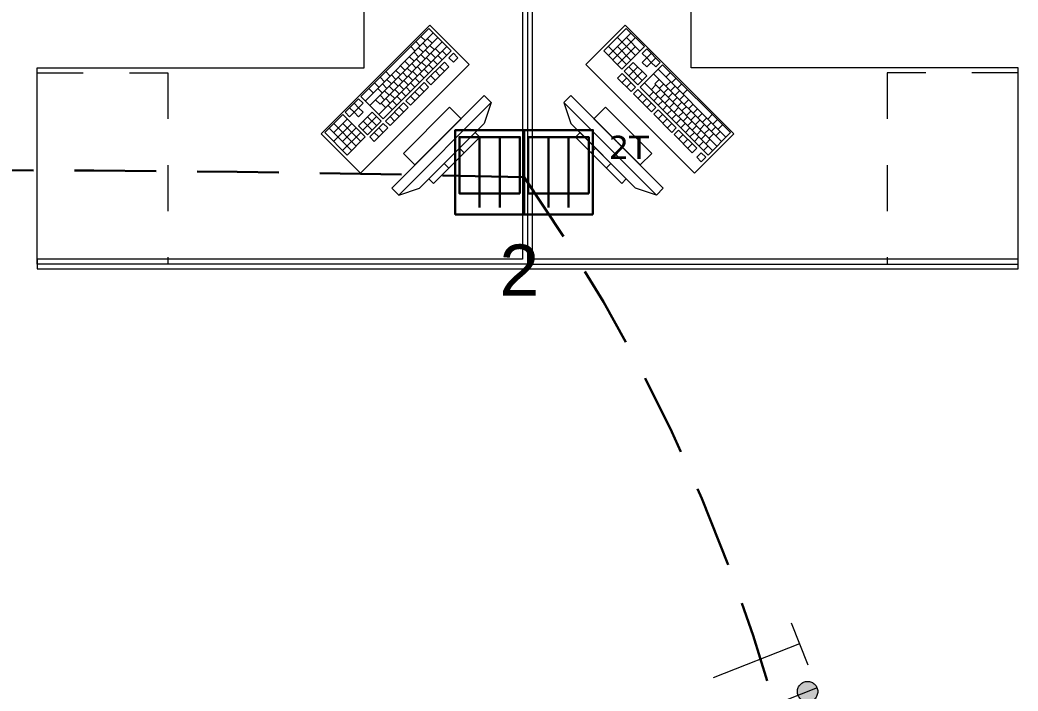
# Model space of a CAD drawing. Header units: inches. Extents: x -19 to 5698, y -728 to 92.
# Drawn here: x 316.794 to 319.847, y 14.075 to 16.128 of the extents above; entities that cross this region are included whole.
import ezdxf

# ---------------------------------------------------------------- set-up
doc = ezdxf.new("R2010")
doc.units = ezdxf.units.IN
doc.header["$MEASUREMENT"] = 0
for name, pattern in [('HIDDEN', [0.375, 0.25, -0.125]), ('Rayas', [0.282222, 0.141111, -0.141111]), ('RAYITAS', [0.375, 0.25, -0.125])]:
    doc.linetypes.add(name, pattern=pattern)
doc.layers.get('0').update_dxf_attribs({"color": 61})
for name, color, linetype, lineweight in [('00 conduct tomacorr', 120, 'HIDDEN', 30), ('00 IE LUZ EMERGENCIA', 253, 'Continuous', 0), ('T-TECHO-E', 150, 'Continuous', 20), ('TOMACORRIENTE', 22, 'RAYITAS', 9)]:
    doc.layers.add(name, color=color, linetype=linetype, lineweight=lineweight)
doc.layers.add('Interior - Mobiliario', color=7, linetype='Continuous')
doc.styles.add('Annotative', font='arial.ttf')

# ---------------------------------------------------------------- blocks, each defined once
blk = doc.blocks.new('CAJA POP UP 6 MODULOS')
at = {"layer": '00 conduct tomacorr', "linetype": 'Continuous'}
for p, q in [((-0.095, -0.165), (-0.095, -0.0151)), ((-0.052, -0.165), (-0.052, -0.0151)), ((0.052, -0.165), (0.052, -0.0151)), ((0.095, -0.165), (0.095, -0.0151)), ((0, -0.165), (0, -0.18))]:
    blk.add_line(p, q, dxfattribs=at)
for points in [[(-0.147, 0), (0.147, 0), (0.147, -0.18), (-0.147, -0.18)], [(0, 0), (0.147, 0), (0.147, -0.18), (0, -0.18)]]:
    blk.add_lwpolyline(points, close=True, dxfattribs=at)
for points in [[(-0.138, -0.045), (-0.009, -0.045), (-0.009, -0.165), (-0.138, -0.165), (-0.138, -0.045)], [(0.009, -0.045), (0.138, -0.045), (0.138, -0.165), (0.009, -0.165), (0.009, -0.045)]]:
    blk.add_lwpolyline(points, dxfattribs=at)
at = {"color": 1, "insert": (-0.1807, -0.168), "char_height": 0.05, "attachment_point": 1, "rotation": 180}
blk.add_mtext_dynamic_manual_height_columns('{\\fVerdana|b0|i0|c0|p34;2T}', width=0.000481, gutter_width=0.1561, heights=[0], dxfattribs=at)
blk = doc.blocks.new('a')
at = {"layer": 'TOMACORRIENTE', "ltscale": 0.05}
h = blk.add_hatch(color=4, dxfattribs=at)
edge = h.paths.add_edge_path()
edge.add_arc((0, 0.0752), 0.0211, 0, 360)
at = {"layer": 'TOMACORRIENTE', "color": 4}
for p, q in [((-0.1455, 0.0963), (-0.0515, 0.0963)), ((-0.0985, 0.0963), (-0.0985, -0.0966)), ((0, 0.0963), (0, -0.0963)), ((0.0623, -0.0963), (0.0623, 0.0963))]:
    blk.add_line(p, q, dxfattribs=at)
blk.add_circle((0, 0.0752), 0.0211, dxfattribs=at)
blk = doc.blocks.new('CABLE 3FACE')
at = {"layer": 'T-TECHO-E', "rotation": 59.94170052614085}
blk.add_blockref('a', (0, 0), dxfattribs=at)

msp = doc.modelspace()

# ---------------------------------------------------------------- linework, layer by layer
at = {"layer": '00 conduct tomacorr'}
for centre, radius, start, end in [((316.5596, -57.3774, -0.0007), 73.0457, 88.606566, 94.110991), ((313.9093, 12.5577, -0.0007), 5.3978, 356.7672, 34.9081)]:
    msp.add_arc(centre, radius, start, end, dxfattribs=at)
at = {"layer": 'Interior - Mobiliario', "color": 175, "linetype": 'Continuous', "lineweight": 13}
for p, q in [((318.3315, 16.681), (318.3315, 15.396)), ((318.3615, 15.396), (318.3615, 16.681)), ((318.0445, 16.1015), (317.8368, 15.8938)), ((318.0583, 16.0878), (317.8505, 15.88)), ((318.1131, 16.0329), (318.0445, 16.1015)), ((318.6485, 16.1015), (318.5799, 16.0329)), ((318.6623, 16.0876), (318.5938, 16.019)), ((318.7039, 16.0461), (318.6485, 16.1015)), ((318.072, 16.074), (317.8643, 15.8663)), ((318.0857, 16.0603), (317.8953, 15.8699)), ((318.0047, 16.0617), (318.0184, 16.0479)), ((318.0203, 16.0772), (318.034, 16.0635)), ((318.0271, 16.0566), (318.0408, 16.0429)), ((318.0409, 16.0704), (318.0547, 16.0567)), ((318.6762, 16.0738), (318.6076, 16.0052)), ((318.6764, 16.0186), (318.6211, 16.074)), ((318.6902, 16.0324), (318.6486, 16.0739)), ((318.0994, 16.0466), (317.8917, 15.8389)), ((317.9054, 15.8252), (318.1131, 16.0329)), ((317.9892, 16.0461), (318.0029, 16.0324)), ((317.9994, 16.0289), (318.0131, 16.0152)), ((318.0133, 16.0427), (318.027, 16.029)), ((318.0339, 16.036), (318.0476, 16.0222)), ((318.0477, 16.0498), (318.0615, 16.0361)), ((318.0511, 16.0257), (318.0648, 16.012)), ((318.0649, 16.0396), (318.0786, 16.0258)), ((318.0856, 16.0328), (318.0993, 16.019)), ((318.12, 16.026), (318.1061, 16.0122)), ((318.1337, 16.0123), (318.12, 16.026)), ((318.5799, 16.0329), (318.6353, 15.9775)), ((318.649, 15.9912), (318.5936, 16.0466)), ((318.6627, 16.0049), (318.6212, 16.0465)), ((318.6763, 16.0462), (318.6215, 15.9914)), ((318.6353, 15.9775), (318.7039, 16.0461)), ((318.7108, 16.0392), (318.6971, 16.0254)), ((318.6971, 16.0254), (318.7109, 16.0116)), ((318.7523, 15.9976), (318.7108, 16.0392)), ((318.7246, 16.0253), (318.7109, 16.0116)), ((317.9717, 16.0012), (317.9854, 15.9875)), ((317.9856, 16.0151), (317.9993, 16.0013)), ((317.9923, 15.9944), (318.0061, 15.9807)), ((318.0062, 16.0083), (318.0199, 15.9945)), ((318.02, 16.0221), (318.0338, 16.0084)), ((318.0234, 15.998), (318.0371, 15.9843)), ((318.0923, 15.9983), (318.0369, 15.943)), ((318.0372, 16.0119), (318.0509, 15.9981)), ((318.0579, 16.0051), (318.0716, 15.9914)), ((318.0717, 16.0189), (318.0854, 16.0052)), ((318.106, 15.9846), (318.0923, 15.9983)), ((318.1061, 16.0122), (318.1198, 15.9985)), ((318.1198, 15.9985), (318.1337, 16.0123)), ((318.6697, 15.998), (318.6422, 15.9706)), ((318.7112, 15.9565), (318.6697, 15.998)), ((318.7109, 16.0116), (318.6972, 15.9979)), ((318.6972, 15.9979), (318.7111, 15.984)), ((318.7248, 15.9977), (318.7109, 16.0116)), ((318.7111, 15.984), (318.7248, 15.9977)), ((318.7385, 16.0115), (318.7248, 15.9977)), ((318.7248, 15.9977), (318.7386, 15.9839)), ((318.7386, 15.9839), (318.7523, 15.9976)), ((317.913, 15.9699), (317.9267, 15.9562)), ((317.944, 15.9735), (317.9577, 15.9598)), ((317.9579, 15.9874), (317.9716, 15.9736)), ((317.9647, 15.9667), (317.9784, 15.953)), ((317.9785, 15.9806), (317.9922, 15.9669)), ((317.9957, 15.9703), (318.0094, 15.9566)), ((318.0095, 15.9842), (318.0232, 15.9704)), ((318.0302, 15.9774), (318.0439, 15.9637)), ((318.044, 15.9912), (318.0577, 15.9775)), ((318.0506, 15.9292), (318.106, 15.9846)), ((318.0646, 15.9707), (318.0783, 15.9569)), ((318.0784, 15.9845), (318.0921, 15.9708)), ((318.6354, 15.9637), (318.6217, 15.95)), ((318.6769, 15.9222), (318.6354, 15.9637)), ((318.6422, 15.9706), (318.6838, 15.929)), ((318.6975, 15.9428), (318.6559, 15.9843)), ((318.6835, 15.9842), (318.6561, 15.9567)), ((318.6974, 15.9703), (318.6699, 15.9429)), ((318.7593, 15.9907), (318.6907, 15.9221)), ((318.9533, 15.7693), (318.7455, 15.977)), ((318.967, 15.783), (318.7593, 15.9907)), ((318.7835, 15.9665), (318.7698, 15.9527)), ((317.8784, 15.9353), (317.8921, 15.9216)), ((317.8957, 15.9526), (317.9094, 15.9389)), ((317.9163, 15.9458), (317.93, 15.9321)), ((317.9302, 15.9597), (317.9439, 15.9459)), ((317.937, 15.939), (317.9507, 15.9253)), ((317.9508, 15.9529), (317.9645, 15.9392)), ((317.968, 15.9426), (317.9817, 15.9289)), ((318.03, 15.936), (317.9746, 15.8806)), ((317.9818, 15.9565), (317.9955, 15.9428)), ((317.9886, 15.9358), (318.0023, 15.9221)), ((318.0025, 15.9497), (318.0162, 15.936)), ((318.0163, 15.9635), (318.03, 15.9498)), ((318.0437, 15.9223), (318.03, 15.936)), ((318.0369, 15.943), (318.0506, 15.9292)), ((318.0507, 15.9568), (318.0644, 15.9431)), ((318.6217, 15.95), (318.6632, 15.9085)), ((318.6492, 15.9499), (318.6355, 15.9362)), ((318.6631, 15.936), (318.6494, 15.9223)), ((318.6838, 15.929), (318.7112, 15.9565)), ((318.9121, 15.7281), (318.7044, 15.9358)), ((318.9395, 15.7555), (318.7318, 15.9633)), ((318.7491, 15.9459), (318.7354, 15.9322)), ((318.7836, 15.9389), (318.7699, 15.9252)), ((318.8008, 15.9491), (318.7871, 15.9354)), ((317.8611, 15.918), (317.8748, 15.9043)), ((317.8886, 15.9181), (317.9023, 15.9044)), ((317.9025, 15.932), (317.9162, 15.9183)), ((317.9093, 15.9113), (317.923, 15.8976)), ((317.9231, 15.9252), (317.9368, 15.9115)), ((317.9403, 15.9149), (317.954, 15.9012)), ((317.9541, 15.9288), (317.9678, 15.9151)), ((317.9609, 15.9081), (317.9746, 15.8944)), ((317.9748, 15.922), (317.9885, 15.9083)), ((317.9883, 15.8669), (318.0437, 15.9223)), ((318.0023, 15.9083), (318.016, 15.8946)), ((318.0161, 15.9222), (318.0298, 15.9085)), ((318.6632, 15.9085), (318.6769, 15.9222)), ((318.6838, 15.9153), (318.6701, 15.9015)), ((318.7392, 15.8599), (318.6838, 15.9153)), ((318.6907, 15.9221), (318.8984, 15.7144)), ((318.7321, 15.9081), (318.7184, 15.8944)), ((318.7389, 15.9288), (318.7252, 15.9151)), ((318.9258, 15.7418), (318.7354, 15.9322)), ((318.7527, 15.9149), (318.739, 15.9012)), ((318.763, 15.9321), (318.7493, 15.9184)), ((318.7768, 15.9183), (318.7631, 15.9045)), ((318.7907, 15.9044), (318.777, 15.8907)), ((318.7975, 15.925), (318.7838, 15.9113)), ((318.8113, 15.9112), (318.7976, 15.8975)), ((318.8181, 15.9318), (318.8044, 15.9181)), ((318.8354, 15.9145), (318.8217, 15.9008)), ((317.8299, 15.8868), (317.7884, 15.8453)), ((317.8161, 15.873), (317.8298, 15.8593)), ((317.8298, 15.8593), (317.8436, 15.8731)), ((317.8436, 15.8731), (317.8299, 15.8868)), ((317.8368, 15.8938), (317.9054, 15.8252)), ((317.8816, 15.8836), (317.8953, 15.8699)), ((317.8954, 15.8975), (317.9091, 15.8838)), ((317.8987, 15.8734), (317.9125, 15.8597)), ((317.9676, 15.8737), (317.9123, 15.8183)), ((317.9126, 15.8872), (317.9263, 15.8735)), ((317.9264, 15.9011), (317.9402, 15.8874)), ((318.2142, 15.8962), (317.9314, 15.6133)), ((317.9332, 15.8804), (317.9469, 15.8667)), ((317.9471, 15.8943), (317.9608, 15.8806)), ((317.9526, 15.5921), (318.2354, 15.8749)), ((317.9814, 15.86), (317.9676, 15.8737)), ((317.9746, 15.8806), (317.9883, 15.8669)), ((317.9884, 15.8945), (318.0021, 15.8808)), ((318.2354, 15.8749), (318.2142, 15.8962)), ((318.2354, 15.8749), (318.2142, 15.8113)), ((318.4788, 15.8962), (318.4576, 15.8749)), ((318.4576, 15.8749), (318.7404, 15.5921)), ((318.4576, 15.8749), (318.4788, 15.8113)), ((318.7617, 15.6133), (318.4788, 15.8962)), ((318.6701, 15.9015), (318.7255, 15.8462)), ((318.6977, 15.9014), (318.684, 15.8877)), ((318.7115, 15.8876), (318.6978, 15.8739)), ((318.7254, 15.8737), (318.7117, 15.86)), ((318.746, 15.8943), (318.7322, 15.8806)), ((318.7598, 15.8804), (318.7461, 15.8667)), ((318.7666, 15.9011), (318.7529, 15.8874)), ((318.7804, 15.8872), (318.7667, 15.8735)), ((318.7943, 15.8734), (318.7806, 15.8597)), ((318.8045, 15.8906), (318.7908, 15.8768)), ((318.8184, 15.8767), (318.8047, 15.863)), ((318.8252, 15.8973), (318.8115, 15.8836)), ((318.839, 15.8835), (318.8253, 15.8698)), ((317.7884, 15.8453), (317.8021, 15.8316)), ((317.8021, 15.8316), (317.8159, 15.8454)), ((317.8022, 15.8591), (317.8159, 15.8454)), ((317.8298, 15.8593), (317.8159, 15.8454)), ((317.8159, 15.8454), (317.8296, 15.8317)), ((317.871, 15.8457), (317.8295, 15.8041)), ((317.8296, 15.8317), (317.8435, 15.8456)), ((317.8435, 15.8456), (317.8298, 15.8593)), ((317.8985, 15.8183), (317.871, 15.8457)), ((317.9194, 15.8666), (317.9331, 15.8529)), ((317.926, 15.8046), (317.9814, 15.86)), ((317.94, 15.846), (317.9537, 15.8323)), ((317.9538, 15.8599), (317.9675, 15.8462)), ((318.1081, 15.8608), (317.9667, 15.7194)), ((318.1435, 15.8254), (318.1081, 15.8608)), ((318.5849, 15.8608), (318.5495, 15.8254)), ((318.7263, 15.7194), (318.5849, 15.8608)), ((318.7255, 15.8462), (318.7392, 15.8599)), ((318.7462, 15.8529), (318.7324, 15.8392)), ((318.8015, 15.7976), (318.7462, 15.8529)), ((318.7736, 15.8666), (318.7599, 15.8529)), ((318.7875, 15.8527), (318.7738, 15.839)), ((318.8081, 15.8595), (318.7944, 15.8458)), ((318.822, 15.8457), (318.8083, 15.832)), ((318.8322, 15.8629), (318.8185, 15.8492)), ((318.8461, 15.849), (318.8324, 15.8353)), ((318.8529, 15.8697), (318.8392, 15.8559)), ((318.8667, 15.8558), (318.853, 15.8421)), ((318.8806, 15.842), (318.8668, 15.8282)), ((317.7814, 15.8384), (317.7261, 15.783)), ((317.7952, 15.8246), (317.7536, 15.7831)), ((317.85, 15.7698), (317.7814, 15.8384)), ((317.8848, 15.832), (317.8432, 15.7904)), ((317.8434, 15.818), (317.8708, 15.7906)), ((317.8569, 15.7767), (317.8985, 15.8183)), ((317.8572, 15.8318), (317.8846, 15.8044)), ((317.9053, 15.8114), (317.8638, 15.7699)), ((317.919, 15.7977), (317.9053, 15.8114)), ((317.9123, 15.8183), (317.926, 15.8046)), ((317.9261, 15.8322), (317.9398, 15.8185)), ((318.0021, 15.684), (318.1435, 15.8254)), ((318.2142, 15.8113), (318.0162, 15.6133)), ((318.6768, 15.6133), (318.4788, 15.8113)), ((318.5495, 15.8254), (318.6909, 15.684)), ((318.7324, 15.8392), (318.7878, 15.7838)), ((318.76, 15.8391), (318.7463, 15.8254)), ((318.7738, 15.8253), (318.7601, 15.8115)), ((318.7877, 15.8114), (318.774, 15.7977)), ((318.8013, 15.8389), (318.7876, 15.8252)), ((318.8152, 15.8251), (318.8015, 15.8113)), ((318.829, 15.8112), (318.8153, 15.7975)), ((318.8358, 15.8318), (318.8221, 15.8181)), ((318.8497, 15.818), (318.836, 15.8043)), ((318.8599, 15.8352), (318.8462, 15.8215)), ((318.8738, 15.8213), (318.8601, 15.8076)), ((318.8944, 15.8281), (318.8807, 15.8144)), ((318.9083, 15.8143), (318.8945, 15.8005)), ((318.9116, 15.8384), (318.8979, 15.8246)), ((318.9272, 15.8228), (318.9135, 15.8091)), ((317.7261, 15.783), (317.7946, 15.7144)), ((317.7399, 15.7968), (317.8085, 15.7283)), ((317.8089, 15.8109), (317.7535, 15.7555)), ((317.7537, 15.8107), (317.8223, 15.7421)), ((317.8363, 15.7835), (317.7809, 15.7281)), ((317.8226, 15.7972), (317.781, 15.7557)), ((317.7813, 15.8108), (317.8362, 15.7559)), ((317.8295, 15.8041), (317.8569, 15.7767)), ((317.8775, 15.7561), (317.919, 15.7977)), ((317.8776, 15.7837), (317.8914, 15.77)), ((317.8915, 15.7976), (317.9052, 15.7838)), ((318.1859, 15.783), (318.0445, 15.6416)), ((318.2001, 15.7689), (318.1859, 15.783)), ((318.5071, 15.783), (318.493, 15.7689)), ((318.6485, 15.6416), (318.5071, 15.783)), ((318.7878, 15.7838), (318.8015, 15.7976)), ((318.8085, 15.7906), (318.7948, 15.7769)), ((318.8639, 15.7352), (318.8085, 15.7906)), ((318.8429, 15.7974), (318.8292, 15.7836)), ((318.8567, 15.7835), (318.843, 15.7698)), ((318.8635, 15.8041), (318.8498, 15.7904)), ((318.8774, 15.7903), (318.8637, 15.7766)), ((318.8876, 15.8075), (318.8739, 15.7938)), ((318.9015, 15.7936), (318.8878, 15.7799)), ((318.8984, 15.7144), (318.967, 15.783)), ((318.9221, 15.8004), (318.9084, 15.7867)), ((318.936, 15.7866), (318.9222, 15.7729)), ((318.9427, 15.8072), (318.929, 15.7935)), ((317.7946, 15.7144), (317.85, 15.7698)), ((317.8638, 15.7699), (317.8775, 15.7561)), ((318.0586, 15.6274), (318.2001, 15.7689)), ((318.493, 15.7689), (318.6344, 15.6274)), ((318.7948, 15.7769), (318.8501, 15.7215)), ((318.8223, 15.7768), (318.8086, 15.7631)), ((318.8362, 15.7629), (318.8224, 15.7492)), ((318.8706, 15.7697), (318.8569, 15.7559)), ((318.8844, 15.7558), (318.8707, 15.7421)), ((318.8912, 15.7765), (318.8775, 15.7627)), ((318.9051, 15.7626), (318.8914, 15.7489)), ((318.9153, 15.7798), (318.9016, 15.7661)), ((318.1388, 15.7359), (318.1529, 15.7217)), ((318.5542, 15.7359), (318.5401, 15.7217)), ((318.85, 15.7491), (318.8363, 15.7354)), ((318.8501, 15.7215), (318.8639, 15.7352)), ((318.8777, 15.7214), (318.864, 15.7077)), ((318.8916, 15.7075), (318.8777, 15.7214)), ((318.8983, 15.742), (318.8846, 15.7283)), ((317.9667, 15.7194), (318.0021, 15.684)), ((318.6909, 15.684), (318.7263, 15.7194)), ((318.864, 15.7077), (318.8778, 15.6938)), ((318.8778, 15.6938), (318.8916, 15.7075)), ((318.0916, 15.6887), (318.1058, 15.6746)), ((318.6014, 15.6887), (318.5872, 15.6746)), ((318.0445, 15.6416), (318.0586, 15.6274)), ((318.6344, 15.6274), (318.6485, 15.6416)), ((317.9314, 15.6133), (317.9526, 15.5921)), ((317.9526, 15.5921), (318.0162, 15.6133)), ((318.7404, 15.5921), (318.6768, 15.6133)), ((318.7404, 15.5921), (318.7617, 15.6133)), ((316.8465, 15.396), (316.8465, 15.366)), ((318.3315, 15.396), (316.8465, 15.396)), ((319.8465, 15.396), (318.3615, 15.396)), ((319.8465, 15.366), (319.8465, 15.396)), ((316.8465, 15.366), (318.3315, 15.366)), ((318.3315, 15.366), (318.3615, 15.366)), ((318.3615, 15.366), (319.8465, 15.366))]:
    msp.add_line(p, q, dxfattribs=at)
at = {"layer": 'Interior - Mobiliario', "color": 175, "linetype": 'Rayas', "lineweight": 13}
for p, q in [((316.8465, 15.966), (317.2465, 15.966)), ((317.2465, 15.966), (317.2465, 15.381)), ((319.8465, 15.966), (319.4465, 15.966)), ((319.4465, 15.966), (319.4465, 15.381))]:
    msp.add_line(p, q, dxfattribs=at)
at = {"layer": 'Interior - Mobiliario', "color": 175, "linetype": 'Continuous', "lineweight": 13, "flags": 128}
for points in [[(318.3465, 15.381), (316.8465, 15.381), (316.8465, 15.981), (317.8465, 15.981), (317.8465, 16.681), (318.3465, 16.681)], [(318.3465, 15.381), (319.8465, 15.381), (319.8465, 15.981), (318.8465, 15.981), (318.8465, 16.681), (318.3465, 16.681)], [(318.1682, 15.9916), (318.048, 16.1118), (317.7157, 15.7795), (317.8359, 15.6593)], [(318.8571, 15.6593), (318.9773, 15.7795), (318.645, 16.1118), (318.5248, 15.9916)]]:
    msp.add_lwpolyline(points, close=True, dxfattribs=at)

# ---------------------------------------------------------------- block references
at = {"layer": '00 conduct tomacorr'}
for name, p, xscale, yscale, zscale, rotation in [('CAJA POP UP 6 MODULOS', (318.3359, 15.5328, -0.0007), 1.432830642179531, 1.432830642179531, 1.432830642179531, 179.9999999999999), ('CABLE 3FACE', (319.0999, 14.0326, -0.0007), 1.47256122672843, 1.47256122672843, 1.47256122672843, 231.6123581016873)]:
    msp.add_blockref(name, p, dxfattribs=dict(at, xscale=xscale, yscale=yscale, zscale=zscale, rotation=rotation))

# ---------------------------------------------------------------- texts
at = {"layer": '00 IE LUZ EMERGENCIA', "style": 'Annotative'}
msp.add_attdef('2', (318.2606, 15.2845, -0.0007), '', height=0.1562, dxfattribs=at)

doc.saveas('drawing.dxf')
